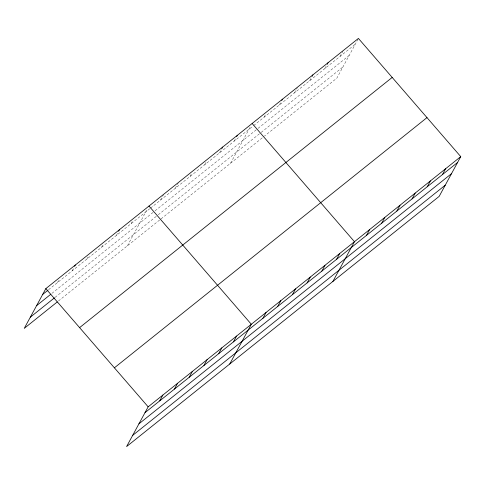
<?xml version="1.0" encoding="UTF-8"?>
<svg xmlns="http://www.w3.org/2000/svg" width="485" height="485" viewBox="0 0 485 485"><rect width="100%" height="100%" fill="white"/><g stroke="black" fill="none" stroke-linecap="round" stroke-linejoin="round"><path stroke-width="0.36" stroke-dasharray="2.42 1.82" d="M57.406 282.652L59.164 279.415M72.144 270.854L73.902 267.617M86.876 259.063L88.282 256.474M101.614 247.265L103.372 244.028M116.351 235.474L118.813 230.939M131.089 223.676L132.848 220.439M127.403 245.804L147.579 208.641M160.559 200.087L163.372 194.903M175.297 188.289L178.11 183.112M190.035 176.492L191.793 173.254M204.767 164.7L206.525 161.463M219.505 152.902L221.966 148.374M234.243 141.111L235.649 138.516M230.557 163.239L250.739 126.076M264.161 117.158L265.919 113.92M279.342 105.009L281.1 101.771M294.528 92.853L297.341 87.676M309.709 80.704L312.17 76.169M324.895 68.549L327.351 64.014M340.076 56.393L342.889 51.216M358.069 39.061L336.839 78.17L264.428 136.127M48.567 289.727L149.95 208.58M150.538 208.107L253.067 126.039M253.649 125.573L355.256 44.244M51.919 293.376L154.485 211.278M155.073 210.805L257.499 128.822M258.081 128.355L349.182 55.435M55.084 297.36L157.649 215.267M158.237 214.794L260.578 132.878M261.16 132.411L342.919 66.972M58.436 301.009L263.846 136.594"/><path stroke-width="0.73" d="M460.75 156.625L148.161 406.83L126.579 446.582L439.167 196.376L460.75 156.625L358.421 38.418L45.832 288.623L24.25 328.375L57.26 301.949M74.605 266.326L75.308 265.028M118.813 230.939L119.516 229.641M221.966 148.374L222.67 147.076M236.704 136.576L237.407 135.279M281.803 100.474L282.506 99.176M312.17 76.169L312.873 74.872M327.351 64.014L328.054 62.723M159.735 400.865L162.899 395.039M174.473 389.067L177.631 383.241M189.205 377.275L192.369 371.449M203.942 365.478L207.107 359.652M218.68 353.68L221.845 347.854M233.412 341.889L236.577 336.063M229.732 364.017L251.315 324.265L148.986 206.052M262.888 318.299L266.053 312.467M277.626 306.502L280.791 300.676M292.358 294.704L295.523 288.878M307.096 282.913L310.261 277.08M321.834 271.115L324.998 265.289M336.572 259.317L339.736 253.491M332.886 281.452L354.468 241.7L252.139 123.487M366.49 235.37L369.655 229.544M381.671 223.221L384.835 217.389M396.857 211.066L400.016 205.24M412.038 198.911L415.202 193.085M427.218 186.761L430.383 180.935M442.405 174.606L445.57 168.78M42.668 294.45L47.973 290.2M36.593 305.641L50.737 294.322M30.331 317.178L54.496 297.832M79.601 327.63L392.189 77.424M114.393 367.824L426.982 117.619M144.997 412.662L457.585 162.457M138.916 423.854L451.505 173.648M132.654 435.391L445.242 185.185M45.832 288.623L148.161 406.83"/></g></svg>
